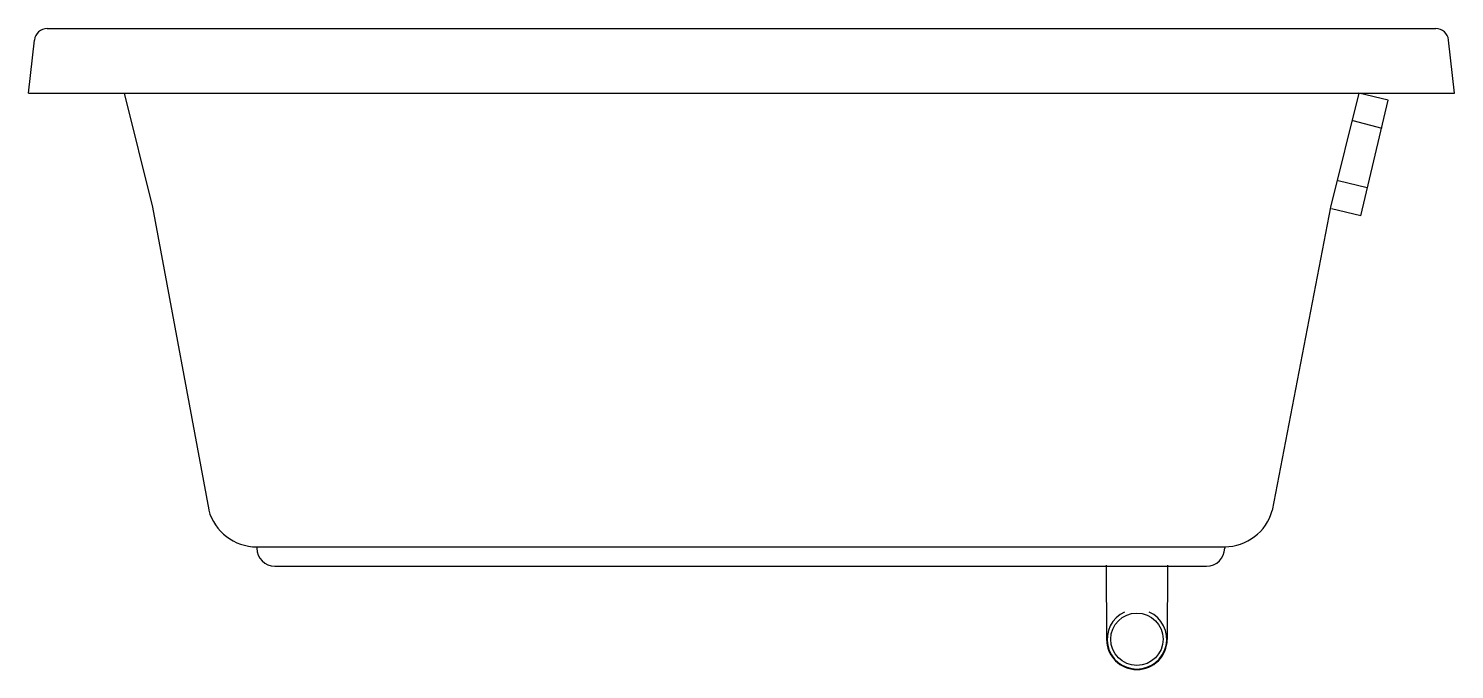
# Model space of a CAD drawing. Header units: millimetres. Extents: x -1265.86 to -1264.76, y 2225.34 to 2225.83.
import ezdxf

# ---------------------------------------------------------------- set-up
doc = ezdxf.new("R2010")
doc.units = ezdxf.units.MM
doc.header["$LTSCALE"] = 10
doc.layers.add('jacuzzi', color=1, linetype='Continuous')

msp = doc.modelspace()

# ---------------------------------------------------------------- linework, layer by layer
at = {"layer": 'jacuzzi'}
for p, q in [((-1265.8641, 2225.7833), (-1265.8596, 2225.8244)), ((-1265.8497, 2225.8333), (-1264.7786, 2225.8333)), ((-1264.7641, 2225.7833), (-1264.7687, 2225.8244)), ((-1265.8641, 2225.7833), (-1264.7641, 2225.7833)), ((-1265.7904, 2225.7833), (-1265.7685, 2225.6955)), ((-1264.8379, 2225.7833), (-1264.8598, 2225.6955)), ((-1264.8379, 2225.7833), (-1264.8598, 2225.6955)), ((-1264.8379, 2225.7833), (-1264.8598, 2225.6955)), ((-1264.8153, 2225.7779), (-1264.8379, 2225.7833)), ((-1264.8365, 2225.6886), (-1264.8153, 2225.7779)), ((-1264.8199, 2225.7561), (-1264.8423, 2225.762)), ((-1264.8314, 2225.7103), (-1264.8539, 2225.7156)), ((-1265.7685, 2225.6955), (-1265.7251, 2225.4617)), ((-1264.8598, 2225.6955), (-1264.9047, 2225.4612)), ((-1264.8365, 2225.6886), (-1264.8591, 2225.694)), ((-1265.6881, 2225.4333), (-1264.9414, 2225.4333)), ((-1265.6881, 2225.4333), (-1265.6881, 2225.4323)), ((-1264.9414, 2225.4333), (-1264.9414, 2225.4323)), ((-1265.6741, 2225.4183), (-1264.9554, 2225.4183)), ((-1265.0329, 2225.4192), (-1265.0325, 2225.3618)), ((-1264.9854, 2225.4192), (-1264.9858, 2225.3618))]:
    msp.add_line(p, q, dxfattribs=at)
msp.add_circle((-1265.0091, 2225.3619), 0.0202, dxfattribs=at)
for centre, radius, start, end in [((-1265.8497, 2225.8233), 0.01, 90, 173.7238), ((-1264.7786, 2225.8233), 0.01, 6.2762, 90), ((-1265.6881, 2225.4715), 0.0383, 194.9112, 270), ((-1264.9414, 2225.4713), 0.038, 270, 344.6237), ((-1265.6741, 2225.4323), 0.014, 180, 270), ((-1264.9554, 2225.4323), 0.014, 270, 0), ((-1265.0091, 2225.3619), 0.023, 114.3742, 65.6258), ((-1265.0091, 2225.3619), 0.0234, 180, 0)]:
    msp.add_arc(centre, radius, start, end, dxfattribs=at)

doc.saveas('drawing.dxf')
